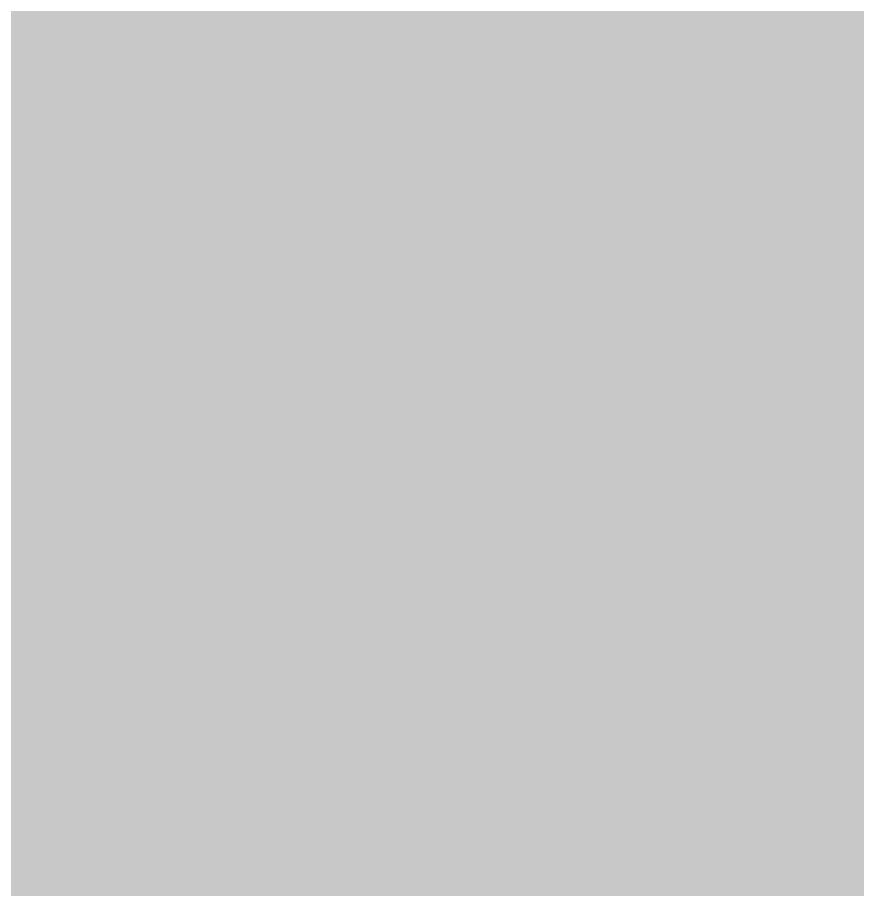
# Model space of a CAD drawing. Header units: millimetres. Extents: x -2 to 135, y -2 to 106.
# Drawn here: x 100.9308 to 100.9814, y 53.7641 to 53.8166 of the extents above; entities that cross this region are included whole.
import ezdxf

# ---------------------------------------------------------------- set-up
doc = ezdxf.new("R2010")
doc.units = ezdxf.units.MM
doc.header["$MEASUREMENT"] = 0
doc.layers.add('Bottom-Layer', color=7, linetype='Continuous', true_color=0x0000ff)
doc.layers.add('Top-Layer', color=7, linetype='Continuous', true_color=0xff0000)

msp = doc.modelspace()

# ---------------------------------------------------------------- hatches: boundary and pattern name
at = {"layer": 'Bottom-Layer'}
for points in [[(126.423726, 0.358141), (41.676269, 0.358141), (42.320225, 1.128998), (42.800751, 2.011037), (43.09924, 2.970101), (43.204133, 3.969048), (43.111366, 4.969195), (42.824533, 5.931809), (42.354742, 6.819613), (41.720185, 7.598225), (40.945436, 8.237493), (40.060498, 8.71266), (39.099642, 9.005327), (38.100076, 9.104158), (37.100511, 9.005327), (36.139654, 8.71266), (35.254716, 8.237493), (34.479968, 7.598225), (33.845411, 6.819613), (33.375619, 5.931809), (33.088786, 4.969195), (32.99602, 3.969048), (33.100912, 2.970101), (33.399401, 2.011037), (33.879928, 1.128998), (34.523883, 0.358141), (0.358141, 0.358141), (0.358141, 99.54206), (34.523883, 99.54206), (33.879928, 98.771203), (33.399401, 97.889164), (33.100912, 96.9301), (32.99602, 95.931152), (33.088786, 94.931006), (33.375619, 93.968391), (33.845411, 93.080588), (34.479968, 92.301976), (35.254716, 91.662708), (36.139654, 91.18754), (37.100511, 90.894874), (38.100076, 90.796043), (39.099642, 90.894874), (40.060498, 91.18754), (40.945436, 91.662708), (41.720185, 92.301976), (42.354742, 93.080588), (42.824533, 93.968391), (43.111366, 94.931006), (43.204133, 95.931152), (43.09924, 96.9301), (42.800751, 97.889164), (42.320225, 98.771203), (41.676269, 99.54206), (126.424069, 99.54206), (125.779025, 98.769603), (125.29808, 97.885599), (124.999929, 96.924414), (124.896164, 95.923413), (124.990818, 94.921509), (125.280211, 93.95765), (125.753093, 93.069307), (126.391082, 92.291014), (127.169376, 91.653025), (128.057719, 91.180142), (129.021577, 90.890749), (130.023481, 90.796095), (131.024482, 90.899861), (131.985668, 91.198011), (132.869672, 91.678957), (133.642129, 92.324), (133.642129, 7.575861), (132.869699, 8.220914), (131.985722, 8.701877), (131.02456, 9.000053), (130.023578, 9.10385), (129.021685, 9.009235), (128.05783, 8.719885), (127.16948, 8.247047), (126.391169, 7.609103), (125.753152, 6.830852), (125.28023, 5.942547), (124.990789, 4.978719), (124.896079, 3.976836), (124.999782, 2.975843), (125.297867, 2.014653), (125.778746, 1.130631)], [(96.451634, 54.109876), (96.323693, 54.13135), (96.209775, 54.19342), (96.209775, 54.551736), (96.161793, 54.730806), (96.030705, 54.861895), (95.851634, 54.909877), (94.651632, 54.909877), (94.472562, 54.861895), (94.341473, 54.730806), (94.293491, 54.551736), (94.293491, 53.351734), (94.341473, 53.172663), (94.472562, 53.041575), (94.651632, 52.993593), (95.851635, 52.993593), (96.451635, 52.993594), (106.030833, 52.993594), (106.244424, 53.03608), (106.425498, 53.15707), (107.896514, 54.628086), (108.017504, 54.80916), (108.05999, 55.022751), (108.05999, 57.793932), (108.017504, 58.007523), (107.896514, 58.188597), (106.791637, 59.293474), (106.610564, 59.414464), (106.396972, 59.456949), (105.708569, 59.456949), (105.447339, 59.551104), (105.170528, 59.529141), (105.170528, 61.876875), (105.456876, 62.163223), (105.761856, 62.3271), (105.941463, 62.62309), (105.945993, 62.969281), (105.774192, 63.269869), (105.473604, 63.44167), (105.127413, 63.43714), (104.831424, 63.257533), (104.667546, 62.952553), (104.217723, 62.50273), (104.096733, 62.321656), (104.054247, 62.108065), (104.054247, 56.43319), (104.096733, 56.219599), (104.217723, 56.038525), (104.667546, 55.588702), (104.831424, 55.283721), (105.127413, 55.104115), (105.473604, 55.099585), (105.774192, 55.271386), (105.945993, 55.571974), (105.941463, 55.918164), (105.761856, 56.214154), (105.456876, 56.378032), (105.170528, 56.66438), (105.170528, 58.268476), (105.447339, 58.246513), (105.708569, 58.340668), (106.165783, 58.340668), (106.943708, 57.562742), (106.943708, 55.25394), (105.799644, 54.109876)]]:
    msp.add_hatch(color=256, dxfattribs=at).paths.add_polyline_path(points)
at = {"layer": 'Top-Layer'}
msp.add_hatch(color=256, dxfattribs=at).paths.add_polyline_path([(126.423726, 0.358141), (41.676269, 0.358141), (42.320225, 1.128998), (42.800751, 2.011037), (43.09924, 2.970101), (43.204133, 3.969048), (43.111366, 4.969195), (42.824533, 5.931809), (42.354742, 6.819613), (41.720185, 7.598225), (40.945436, 8.237493), (40.060498, 8.71266), (39.099642, 9.005327), (38.100076, 9.104158), (37.100511, 9.005327), (36.139654, 8.71266), (35.254716, 8.237493), (34.479968, 7.598225), (33.845411, 6.819613), (33.375619, 5.931809), (33.088786, 4.969195), (32.99602, 3.969048), (33.100912, 2.970101), (33.399401, 2.011037), (33.879928, 1.128998), (34.523883, 0.358141), (0.358141, 0.358141), (0.358141, 99.54206), (34.523883, 99.54206), (33.879928, 98.771203), (33.399401, 97.889164), (33.100912, 96.9301), (32.99602, 95.931152), (33.088786, 94.931006), (33.375619, 93.968391), (33.845411, 93.080588), (34.479968, 92.301976), (35.254716, 91.662708), (36.139654, 91.18754), (37.100511, 90.894874), (38.100076, 90.796043), (39.099642, 90.894874), (40.060498, 91.18754), (40.945436, 91.662708), (41.720185, 92.301976), (42.354742, 93.080588), (42.824533, 93.968391), (43.111366, 94.931006), (43.204133, 95.931152), (43.09924, 96.9301), (42.800751, 97.889164), (42.320225, 98.771203), (41.676269, 99.54206), (126.424069, 99.54206), (125.779025, 98.769603), (125.29808, 97.885599), (124.999929, 96.924414), (124.896164, 95.923413), (124.990818, 94.921509), (125.280211, 93.95765), (125.753093, 93.069307), (126.391082, 92.291014), (127.169376, 91.653025), (128.057719, 91.180142), (129.021577, 90.890749), (130.023481, 90.796095), (131.024482, 90.899861), (131.985668, 91.198011), (132.869672, 91.678957), (133.642129, 92.324), (133.642129, 7.575861), (132.869699, 8.220914), (131.985722, 8.701877), (131.02456, 9.000053), (130.023578, 9.10385), (129.021685, 9.009235), (128.05783, 8.719885), (127.16948, 8.247047), (126.391169, 7.609103), (125.753152, 6.830852), (125.28023, 5.942547), (124.990789, 4.978719), (124.896079, 3.976836), (124.999782, 2.975843), (125.297867, 2.014653), (125.778746, 1.130631)])

doc.saveas('drawing.dxf')
